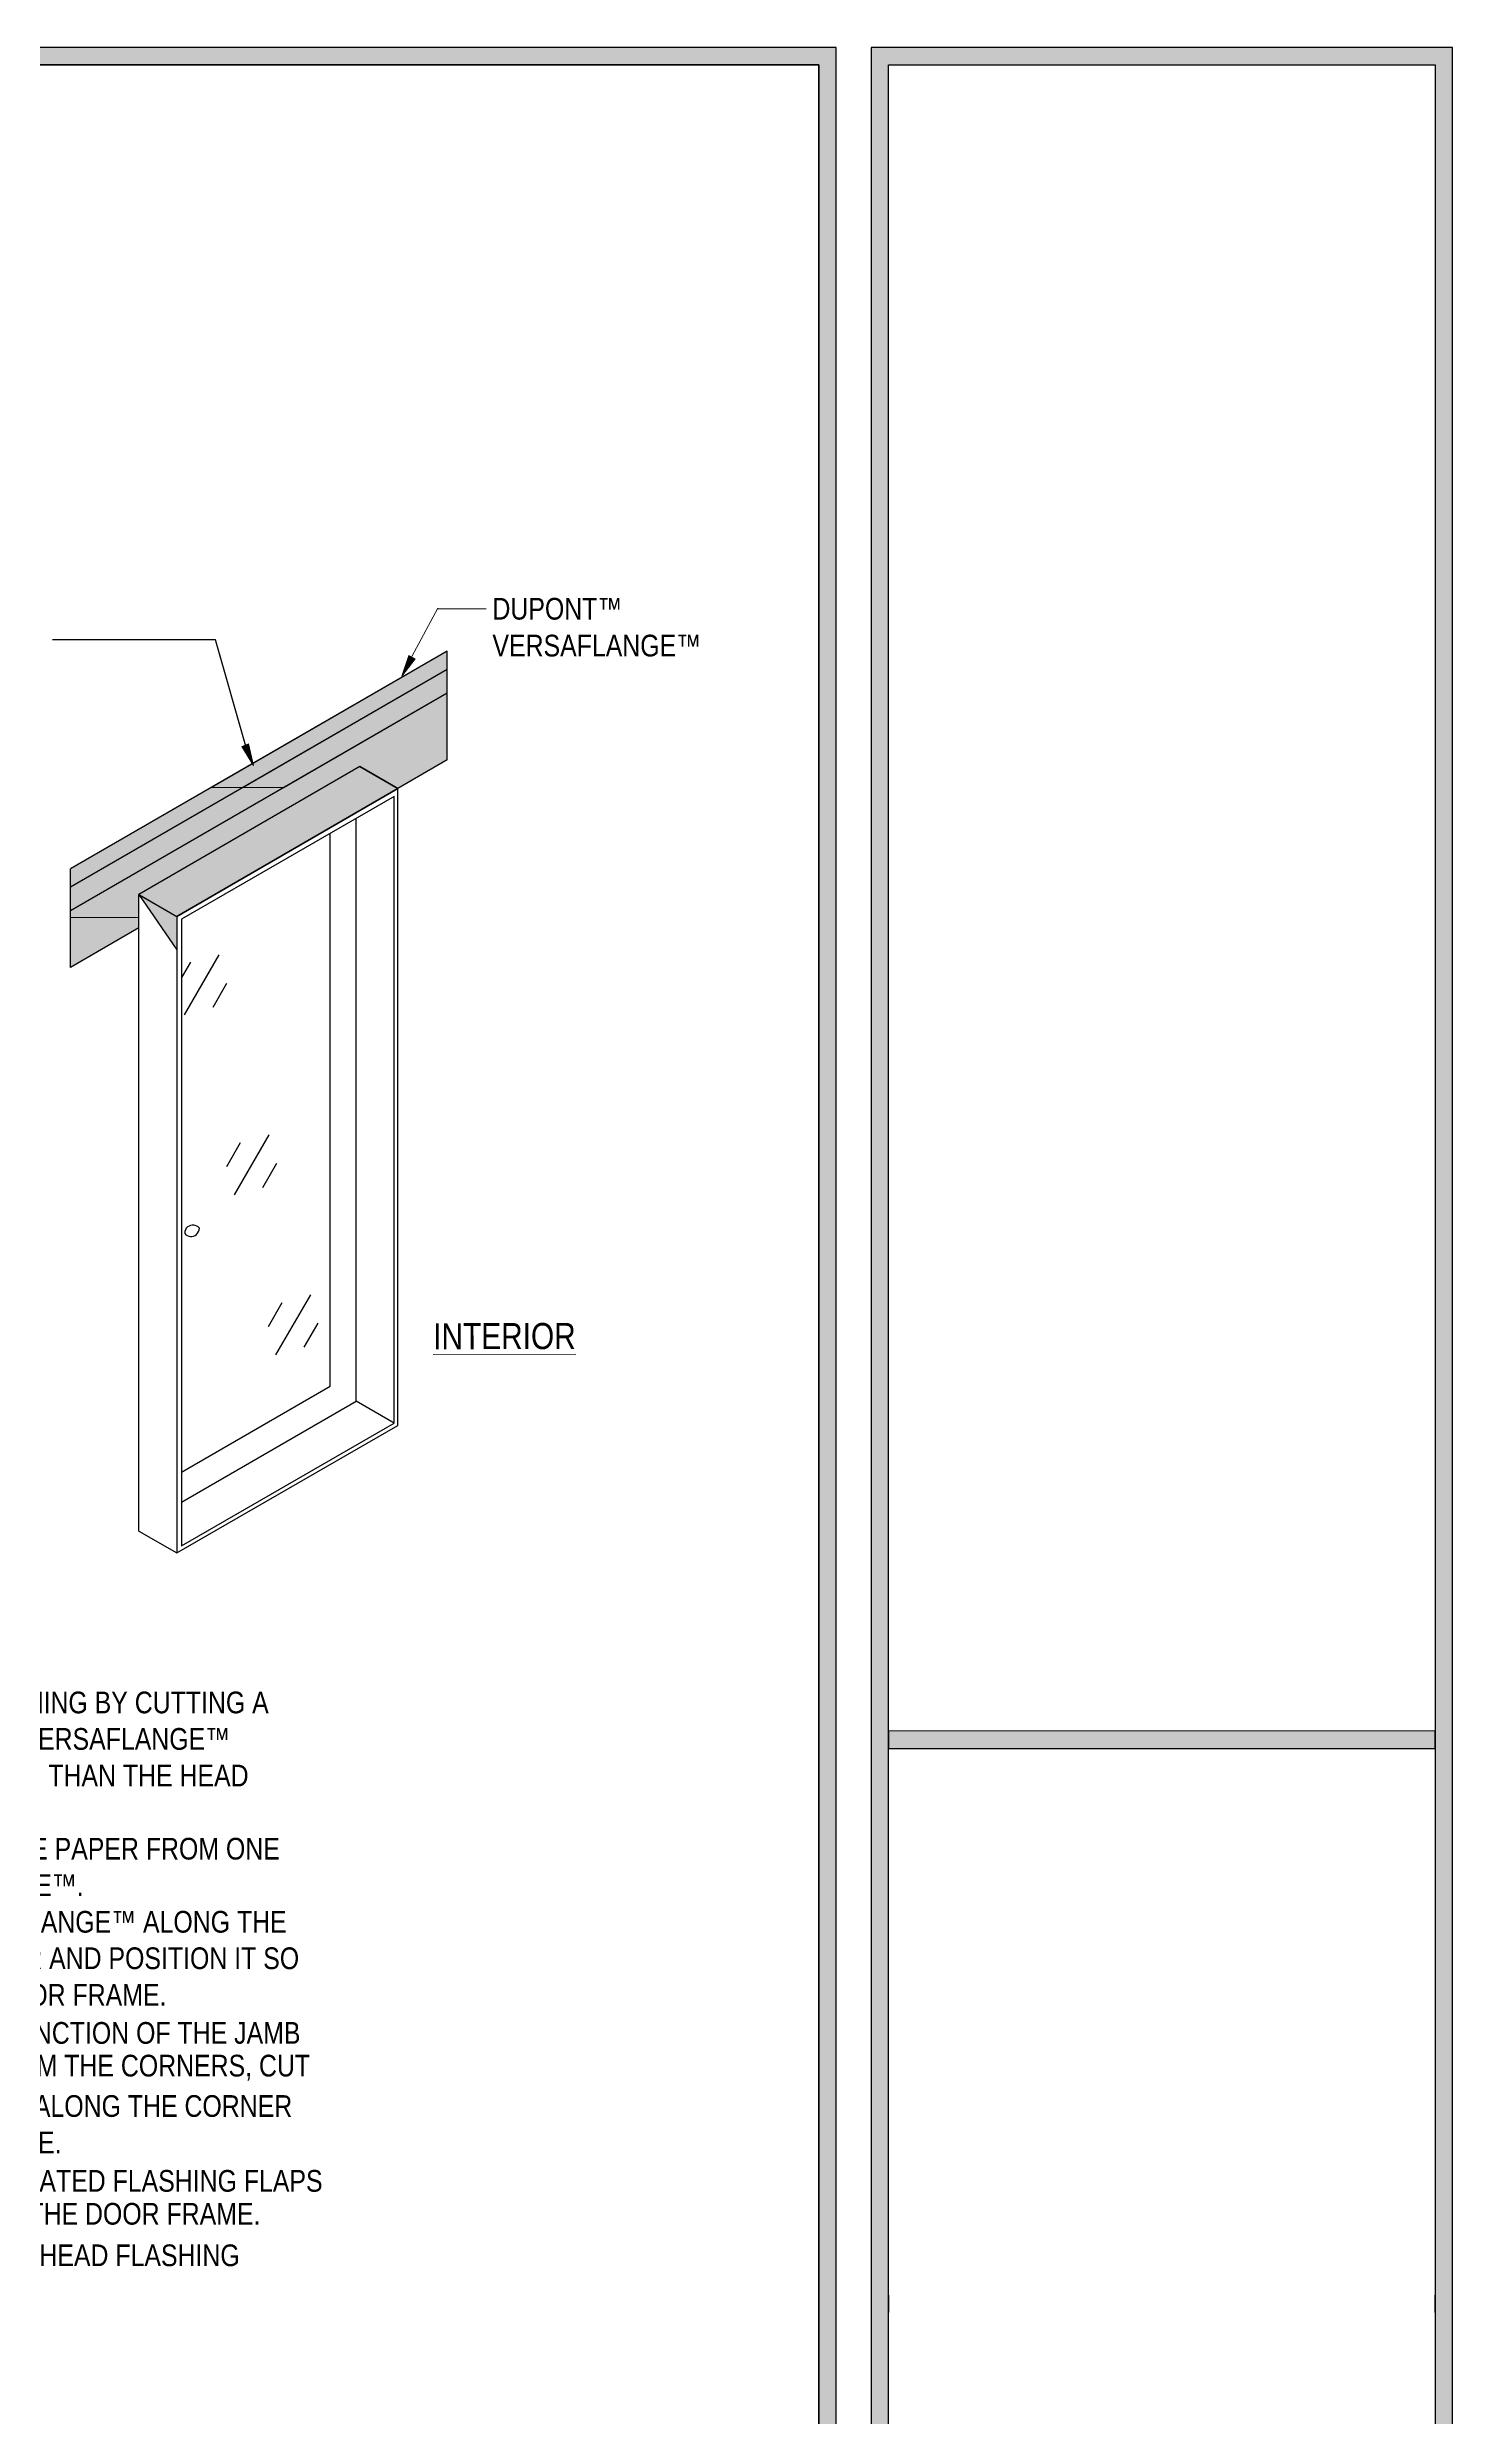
# Model space of a CAD drawing. Extents: x -1140 to 5605, y -816 to 1734.
# Drawn here: x 1407 to 2135, y 497 to 1725 of the extents above; entities that cross this region are included whole.
import ezdxf

# ---------------------------------------------------------------- set-up
doc = ezdxf.new("R2010")
doc.units = 0
doc.header["$MEASUREMENT"] = 0
doc.layers.get('0').update_dxf_attribs({"lineweight": 0})
for name, color, linetype, lineweight in [('.ATI-DETAIL', 7, 'Continuous', 0), ('.ATI-HATCH', 7, 'Continuous', 0), ('.ATI-TEXT', 7, 'Continuous', 0), ('G-ANNO-TTLB', 7, 'Continuous', 0), ('TYVEK', 7, 'Continuous', 0)]:
    doc.layers.add(name, color=color, linetype=linetype, lineweight=lineweight)

# ---------------------------------------------------------------- blocks, each defined once
blk = doc.blocks.new('Block_55')
at = {"layer": 'TYVEK', "color": 18, "lineweight": 25, "true_color": 0x000000}
blk.add_lwpolyline([(1509.8, 1361.9), (1493.8, 1418.2), (1409.2, 1418.2)], dxfattribs=at)
blk = doc.blocks.new('Block_300')
at = {"layer": '.ATI-TEXT', "char_height": 0.2, "attachment_point": 7}
for s, insert in [('\\C18;\\c0;\\FArial Narrow|b0|i0|c1;\\H11.249999;\\W1.000000;A.', (1224.9, 861.5)), ('\\C18;\\c0;\\FArial Narrow|b0|i0|c1;\\H11.249999;\\W1.000000;PREPARE HEAD FLASHING BY CUTTING A', (1258.6, 861.5)), ('\\C18;\\c0;\\FArial Narrow|b0|i0|c1;\\H11.249999;\\W1.000000;PIECE OF DUPONT™ VERSAFLANGE™', (1258.6, 842.6)), ('\\C18;\\c0;\\FArial Narrow|b0|i0|c1;\\H11.249999;\\W1.000000;AT  LEAST 12" LONGER THAN THE HEAD', (1258.6, 823.6)), ('\\C18;\\c0;\\FArial Narrow|b0|i0|c1;\\H11.249999;\\W1.000000;LENGTH.', (1258.6, 804.7)), ('\\C18;\\c0;\\FArial Narrow|b0|i0|c1;\\H11.249999;\\W1.000000;B.', (1224.9, 785.7)), ('\\C18;\\c0;\\FArial Narrow|b0|i0|c1;\\H11.249999;\\W1.000000;REMOVE THE RELEASE PAPER FROM ONE', (1258.6, 785.7)), ('\\C18;\\c0;\\FArial Narrow|b0|i0|c1;\\H11.249999;\\W1.000000;SIDE OF VERSAFLANGE™.', (1258.6, 766.8)), ('\\C18;\\c0;\\FArial Narrow|b0|i0|c1;\\H11.249999;\\W1.000000;C.', (1224.9, 747.8)), ('\\C18;\\c0;\\FArial Narrow|b0|i0|c1;\\H11.249999;\\W1.000000;CENTER THE VERSAFLANGE™ ALONG THE', (1258.6, 747.8)), ('\\C18;\\c0;\\FArial Narrow|b0|i0|c1;\\H11.249999;\\W1.000000;LENGTH OF THE DOOR AND POSITION IT SO', (1258.6, 728.9)), ('\\C18;\\c0;\\FArial Narrow|b0|i0|c1;\\H11.249999;\\W1.000000;IT CONTACTS THE DOOR FRAME.', (1258.6, 709.9)), ('\\C18;\\c0;\\FArial Narrow|b0|i0|c1;\\H11.249999;\\W1.000000;D.', (1224.9, 690.2)), ('\\C18;\\c0;\\FArial Narrow|b0|i0|c1;\\H11.249999;\\W1.000000;BEGINNING AT THE JUNCTION OF THE JAMB', (1258.6, 690.2)), ('\\C18;\\c0;\\FArial Narrow|b0|i0|c1;\\H11.249999;\\W1.000000;AND HEAD, AWAY FROM THE CORNERS, CUT', (1258.6, 671.3)), ('\\C18;\\c0;\\FArial Narrow|b0|i0|c1;\\H11.249999;\\W1.000000;THE VERSAFLANGE™ ALONG THE CORNER', (1258.6, 652.3)), ('\\C18;\\c0;\\FArial Narrow|b0|i0|c1;\\H11.249999;\\W1.000000;AT A 45 DEGREE ANGLE.', (1258.6, 633.4)), ('\\C18;\\c0;\\FArial Narrow|b0|i0|c1;\\H11.249999;\\W1.000000;E.', (1224.9, 613.5)), ('\\C18;\\c0;\\FArial Narrow|b0|i0|c1;\\H11.249999;\\W1.000000;FOLD THE NEWLY CREATED FLASHING FLAPS', (1258.6, 613.5)), ('\\C18;\\c0;\\FArial Narrow|b0|i0|c1;\\H11.249999;\\W1.000000;DOWN, PARALLEL TO THE DOOR FRAME.', (1258.6, 594.5)), ('\\C18;\\c0;\\FArial Narrow|b0|i0|c1;\\H11.249999;\\W1.000000;F.', (1224.9, 574.9)), ('\\C18;\\c0;\\FArial Narrow|b0|i0|c1;\\H11.249999;\\W1.000000;FOLD THE REMAINING HEAD FLASHING', (1258.6, 574.9)), ('\\C18;\\c0;\\FArial Narrow|b0|i0|c1;\\H11.249999;\\W1.000000;ONTO THE JAMB.', (1258.6, 555.9))]:
    blk.add_mtext(s, dxfattribs=dict(at, insert=insert))
blk = doc.blocks.new('Block_308')
at = {"layer": '.ATI-TEXT', "true_color": 0x000000, "transparency": 33554687}
h = blk.add_hatch(color=18, dxfattribs=at)
h.dxf.hatch_style = 2
h.paths.add_polyline_path([(1597.3, 1408.3), (1590.3, 1399.3), (1593.9, 1410.1)])
at = {"layer": '.ATI-TEXT', "color": 18, "lineweight": 0, "true_color": 0x000000}
for p, q in [((1595.6, 1409.6), (1609, 1434.5)), ((1609, 1434.2), (1634, 1434.2))]:
    blk.add_line(p, q, dxfattribs=at)
at = {"layer": '.ATI-TEXT'}
blk.add_lwpolyline([(1597.3, 1408.3), (1590.3, 1399.3), (1593.9, 1410.1), (1593.9, 1410.1)], close=True, dxfattribs=at)
at = {"layer": '.ATI-TEXT', "char_height": 0.2, "attachment_point": 7}
for s, insert in [('\\C18;\\c0;\\FArial Narrow|b0|i0|c1;\\H11.249999;\\W1.000000;DUPONT™', (1637.3, 1428.5)), ('\\C18;\\c0;\\FArial Narrow|b0|i0|c1;\\H11.249999;\\W1.000000;VERSAFLANGE™', (1637.3, 1409.4))]:
    blk.add_mtext(s, dxfattribs=dict(at, insert=insert))

msp = doc.modelspace()

# ---------------------------------------------------------------- hatches: boundary and pattern name
at = {"layer": '.ATI-HATCH', "true_color": 0x808080, "transparency": 33554687}
h = msp.add_hatch(color=8, dxfattribs=at)
edge = h.paths.add_edge_path()
edge.add_spline(control_points=[(1613.8, 1402.8), (1613.8, 1402.8), (1613.8, 1412.3), (1613.8, 1412.3), (1613.8, 1412.3), (1491.7, 1341.7), (1491.7, 1341.7), (1491.7, 1341.7), (1508.1, 1341.7), (1508.1, 1341.7), (1508.1, 1341.7), (1613.8, 1402.8), (1613.8, 1402.8)], knot_values=[0, 0, 0, 0, 1, 1, 1, 2, 2, 2, 3, 3, 3, 4, 4, 4, 4], degree=3, periodic=0)
edge = h.paths.add_edge_path()
edge.add_spline(control_points=[(1613.8, 1390.5), (1613.8, 1390.5), (1613.8, 1402.8), (1613.8, 1402.8), (1613.8, 1402.8), (1508.1, 1341.7), (1508.1, 1341.7), (1508.1, 1341.7), (1529.4, 1341.6), (1529.4, 1341.6), (1529.4, 1341.6), (1613.8, 1390.5), (1613.8, 1390.5)], knot_values=[0, 0, 0, 0, 1, 1, 1, 2, 2, 2, 3, 3, 3, 4, 4, 4, 4], degree=3, periodic=0)
edge.add_line((1613.8, 1390.5), (1613.8, 1390.5))
edge = h.paths.add_edge_path()
edge.add_spline(control_points=[(1508.1, 1341.7), (1508.1, 1341.7), (1491.7, 1341.7), (1491.7, 1341.7), (1491.7, 1341.7), (1418.6, 1299.4), (1418.6, 1299.4), (1418.6, 1299.4), (1418.6, 1289.9), (1418.6, 1289.9), (1418.6, 1289.9), (1508.1, 1341.7), (1508.1, 1341.7)], knot_values=[0, 0, 0, 0, 1, 1, 1, 2, 2, 2, 3, 3, 3, 4, 4, 4, 4], degree=3, periodic=0)
edge.add_line((1508.1, 1341.7), (1508.1, 1341.7))
edge = h.paths.add_edge_path()
edge.add_spline(control_points=[(1529.4, 1341.6), (1529.4, 1341.6), (1508.1, 1341.7), (1508.1, 1341.7), (1508.1, 1341.7), (1418.6, 1289.9), (1418.6, 1289.9), (1418.6, 1289.9), (1418.6, 1277.6), (1418.6, 1277.6), (1418.6, 1277.6), (1529.4, 1341.6), (1529.4, 1341.6)], knot_values=[0, 0, 0, 0, 1, 1, 1, 2, 2, 2, 3, 3, 3, 4, 4, 4, 4], degree=3, periodic=0)
edge.add_line((1529.4, 1341.6), (1529.4, 1341.6))
edge = h.paths.add_edge_path()
edge.add_spline(control_points=[(1454, 1268.8), (1454, 1268.8), (1454, 1274.3), (1454, 1274.3), (1454, 1274.3), (1418.6, 1274.3), (1418.6, 1274.3), (1418.6, 1274.3), (1418.6, 1248.3), (1418.6, 1248.3), (1418.6, 1248.3), (1454, 1268.8), (1454, 1268.8)], knot_values=[0, 0, 0, 0, 1, 1, 1, 2, 2, 2, 3, 3, 3, 4, 4, 4, 4], degree=3, periodic=0)
edge.add_line((1454, 1268.8), (1454, 1268.8))
edge = h.paths.add_edge_path()
edge.add_spline(control_points=[(1568.6, 1352.5), (1568.6, 1352.5), (1588.3, 1341.1), (1588.3, 1341.1), (1588.3, 1341.1), (1613.8, 1355.9), (1613.8, 1355.9), (1613.8, 1355.9), (1613.8, 1390.5), (1613.8, 1390.5), (1613.8, 1390.5), (1418.6, 1277.6), (1418.6, 1277.6), (1418.6, 1277.6), (1418.6, 1274.3), (1418.6, 1274.3), (1418.6, 1274.3), (1454, 1274.3), (1454, 1274.3), (1454, 1274.3), (1454, 1286.2), (1454, 1286.2), (1454, 1286.2), (1568.6, 1352.5), (1568.6, 1352.5)], knot_values=[0, 0, 0, 0, 1, 1, 1, 2, 2, 2, 3, 3, 3, 4, 4, 4, 5, 5, 5, 6, 6, 6, 7, 7, 7, 8, 8, 8, 8], degree=3, periodic=0)
edge.add_line((1568.6, 1352.5), (1568.6, 1352.5))
h = msp.add_hatch(color=8, dxfattribs=at)
edge = h.paths.add_edge_path()
edge.add_spline(control_points=[(1473.7, 1274.8), (1473.7, 1274.8), (1454, 1286.2), (1454, 1286.2), (1454, 1286.2), (1473.7, 1257.4), (1473.7, 1257.4), (1473.7, 1257.4), (1473.7, 1274.8), (1473.7, 1274.8)], knot_values=[0, 0, 0, 0, 1, 1, 1, 2, 2, 2, 3, 3, 3, 3], degree=3, periodic=0)
edge = h.paths.add_edge_path()
edge.add_spline(control_points=[(1588.3, 1341.1), (1588.3, 1341.1), (1568.6, 1352.5), (1568.6, 1352.5), (1568.6, 1352.5), (1454, 1286.2), (1454, 1286.2), (1454, 1286.2), (1473.7, 1274.8), (1473.7, 1274.8), (1473.7, 1274.8), (1588.3, 1341.1), (1588.3, 1341.1)], knot_values=[0, 0, 0, 0, 1, 1, 1, 2, 2, 2, 3, 3, 3, 4, 4, 4, 4], degree=3, periodic=0)
edge.add_line((1588.3, 1341.1), (1588.3, 1341.1))
at = {"layer": '.ATI-TEXT', "true_color": 0x000000, "transparency": 33554687}
h = msp.add_hatch(color=18, dxfattribs=at)
h.dxf.hatch_style = 2
h.paths.add_polyline_path([(1510.9, 1364.2), (1513.5, 1353.1), (1507.4, 1362.8)])
at = {"layer": 'G-ANNO-TTLB', "true_color": 0xff00ff, "transparency": 33554687}
h = msp.add_hatch(color=6, dxfattribs=at)
edge = h.paths.add_edge_path()
edge.add_spline(control_points=[(1815.4, -731.7), (1815.4, -731.7), (-1114.1, -731.7), (-1114.1, -731.7), (-1114.1, -731.7), (-1114.1, 1725.3), (-1114.1, 1725.3), (-1114.1, 1725.3), (1815.4, 1725.3), (1815.4, 1725.3), (1815.4, 1725.3), (1815.4, -731.7), (1815.4, -731.7)], knot_values=[0, 0, 0, 0, 1, 1, 1, 2, 2, 2, 3, 3, 3, 4, 4, 4, 4], degree=3, periodic=0)
edge = h.paths.add_edge_path()
edge.add_spline(control_points=[(-1105.1, 1716.3), (-1105.1, 1716.3), (-1105.1, -722.7), (-1105.1, -722.7), (-1105.1, -722.7), (1806.4, -722.7), (1806.4, -722.7), (1806.4, -722.7), (1806.4, 1716.3), (1806.4, 1716.3), (1806.4, 1716.3), (-1105.1, 1716.3), (-1105.1, 1716.3)], knot_values=[0, 0, 0, 0, 1, 1, 1, 2, 2, 2, 3, 3, 3, 4, 4, 4, 4], degree=3, periodic=0)
edge.add_line((-1105.1, 1716.3), (-1105.1, 1716.3))
h = msp.add_hatch(color=6, dxfattribs=at)
edge = h.paths.add_edge_path()
edge.add_spline(control_points=[(2134.9, 1725.3), (2134.9, 1725.3), (2134.9, -731.7), (2134.9, -731.7), (2134.9, -731.7), (1833.5, -731.7), (1833.5, -731.7), (1833.5, -731.7), (1833.5, 1725.3), (1833.5, 1725.3), (1833.5, 1725.3), (2134.9, 1725.3), (2134.9, 1725.3)], knot_values=[0, 0, 0, 0, 1, 1, 1, 2, 2, 2, 3, 3, 3, 4, 4, 4, 4], degree=3, periodic=0)
edge = h.paths.add_edge_path()
edge.add_spline(control_points=[(2125.9, 1716.3), (2125.9, 1716.3), (1842.5, 1716.3), (1842.5, 1716.3), (1842.5, 1716.3), (1842.5, -722.7), (1842.5, -722.7), (1842.5, -722.7), (2125.9, -722.7), (2125.9, -722.7), (2125.9, -722.7), (2125.9, 1716.3), (2125.9, 1716.3)], knot_values=[0, 0, 0, 0, 1, 1, 1, 2, 2, 2, 3, 3, 3, 4, 4, 4, 4], degree=3, periodic=0)
edge.add_line((2125.9, 1716.3), (2125.9, 1716.3))
msp.add_hatch(color=6, dxfattribs=at).paths.add_polyline_path([(2125.9, 843.5), (1842.5, 843.5), (1842.5, 852.5), (2125.9, 852.5)])

# ---------------------------------------------------------------- linework, layer by layer
at = {"layer": '.ATI-DETAIL', "color": 251, "lineweight": 25, "true_color": 0x5b5b5b}
for p, q in [((1477.7, 1223.8), (1495.7, 1254.9)), ((1476.2, 1242.8), (1481, 1251)), ((1492.5, 1227.8), (1499.7, 1240.2)), ((1499.6, 1145.1), (1506.8, 1157.6)), ((1503.6, 1130.4), (1521.6, 1161.5)), ((1518.3, 1134.3), (1525.5, 1146.8)), ((1521.2, 1062.2), (1528.4, 1074.7)), ((1525.1, 1047.5), (1543.1, 1078.6)), ((1539.8, 1051.4), (1547, 1063.9))]:
    msp.add_line(p, q, dxfattribs=at)
at = {"layer": '.ATI-HATCH'}
for points, knots in [([(1613.8, 1402.8), (1613.8, 1402.8), (1613.8, 1412.3), (1613.8, 1412.3), (1613.8, 1412.3), (1491.7, 1341.7), (1491.7, 1341.7), (1491.7, 1341.7), (1508.1, 1341.7), (1508.1, 1341.7), (1508.1, 1341.7), (1613.8, 1402.8), (1613.8, 1402.8)], [0, 0, 0, 0, 1, 1, 1, 2, 2, 2, 3, 3, 3, 4, 4, 4, 4]), ([(1613.8, 1390.5), (1613.8, 1390.5), (1613.8, 1402.8), (1613.8, 1402.8), (1613.8, 1402.8), (1508.1, 1341.7), (1508.1, 1341.7), (1508.1, 1341.7), (1529.4, 1341.6), (1529.4, 1341.6), (1529.4, 1341.6), (1613.8, 1390.5), (1613.8, 1390.5)], [0, 0, 0, 0, 1, 1, 1, 2, 2, 2, 3, 3, 3, 4, 4, 4, 4]), ([(1568.6, 1352.5), (1568.6, 1352.5), (1588.3, 1341.1), (1588.3, 1341.1), (1588.3, 1341.1), (1613.8, 1355.9), (1613.8, 1355.9), (1613.8, 1355.9), (1613.8, 1390.5), (1613.8, 1390.5), (1613.8, 1390.5), (1418.6, 1277.6), (1418.6, 1277.6), (1418.6, 1277.6), (1418.6, 1274.3), (1418.6, 1274.3), (1418.6, 1274.3), (1454, 1274.3), (1454, 1274.3), (1454, 1274.3), (1454, 1286.2), (1454, 1286.2), (1454, 1286.2), (1568.6, 1352.5), (1568.6, 1352.5)], [0, 0, 0, 0, 1, 1, 1, 2, 2, 2, 3, 3, 3, 4, 4, 4, 5, 5, 5, 6, 6, 6, 7, 7, 7, 8, 8, 8, 8]), ([(1588.3, 1341.1), (1588.3, 1341.1), (1568.6, 1352.5), (1568.6, 1352.5), (1568.6, 1352.5), (1454, 1286.2), (1454, 1286.2), (1454, 1286.2), (1473.7, 1274.8), (1473.7, 1274.8), (1473.7, 1274.8), (1588.3, 1341.1), (1588.3, 1341.1)], [0, 0, 0, 0, 1, 1, 1, 2, 2, 2, 3, 3, 3, 4, 4, 4, 4]), ([(1508.1, 1341.7), (1508.1, 1341.7), (1491.7, 1341.7), (1491.7, 1341.7), (1491.7, 1341.7), (1418.6, 1299.4), (1418.6, 1299.4), (1418.6, 1299.4), (1418.6, 1289.9), (1418.6, 1289.9), (1418.6, 1289.9), (1508.1, 1341.7), (1508.1, 1341.7)], [0, 0, 0, 0, 1, 1, 1, 2, 2, 2, 3, 3, 3, 4, 4, 4, 4]), ([(1529.4, 1341.6), (1529.4, 1341.6), (1508.1, 1341.7), (1508.1, 1341.7), (1508.1, 1341.7), (1418.6, 1289.9), (1418.6, 1289.9), (1418.6, 1289.9), (1418.6, 1277.6), (1418.6, 1277.6), (1418.6, 1277.6), (1529.4, 1341.6), (1529.4, 1341.6)], [0, 0, 0, 0, 1, 1, 1, 2, 2, 2, 3, 3, 3, 4, 4, 4, 4]), ([(1473.7, 1274.8), (1473.7, 1274.8), (1454, 1286.2), (1454, 1286.2), (1454, 1286.2), (1473.7, 1257.4), (1473.7, 1257.4), (1473.7, 1257.4), (1473.7, 1274.8), (1473.7, 1274.8)], [0, 0, 0, 0, 1, 1, 1, 2, 2, 2, 3, 3, 3, 3]), ([(1454, 1268.8), (1454, 1268.8), (1454, 1274.3), (1454, 1274.3), (1454, 1274.3), (1418.6, 1274.3), (1418.6, 1274.3), (1418.6, 1274.3), (1418.6, 1248.3), (1418.6, 1248.3), (1418.6, 1248.3), (1454, 1268.8), (1454, 1268.8)], [0, 0, 0, 0, 1, 1, 1, 2, 2, 2, 3, 3, 3, 4, 4, 4, 4])]:
    msp.add_open_spline(points, degree=3, knots=knots, dxfattribs=at)
at = {"layer": '.ATI-TEXT'}
msp.add_lwpolyline([(1510.9, 1364.2), (1513.5, 1353.1), (1507.4, 1362.8), (1507.4, 1362.8)], close=True, dxfattribs=at)
at = {"color": 18, "lineweight": 0, "true_color": 0x000000}
msp.add_lwpolyline([(-1105.1, -722.7), (-1105.1, 1716.3), (1806.4, 1716.3), (1806.4, -722.7)], close=True, dxfattribs=at)
at = {"layer": 'G-ANNO-TTLB', "color": 6, "lineweight": 30, "true_color": 0xff00ff}
for p, q in [((1815.4, 1725.3), (-1114.1, 1725.3)), ((1815.4, -731.7), (1815.4, 1725.3)), ((2134.9, 1725.3), (1833.5, 1725.3)), ((1833.5, 1725.3), (1833.5, -731.7)), ((2134.9, -731.7), (2134.9, 1725.3)), ((1806.4, 1716.3), (-1105.1, 1716.3)), ((-1105.1, 1716.3), (1806.4, 1716.3)), ((1806.4, -722.7), (1806.4, 1716.3)), ((1806.4, 1716.3), (1806.4, -722.7)), ((1842.5, -722.7), (1842.5, 1716.3)), ((1842.5, 1716.3), (2125.9, 1716.3)), ((2125.9, 1716.3), (2125.9, -722.7)), ((1842.5, 852.5), (1842.5, 843.5)), ((2125.9, 843.5), (2125.9, 852.5)), ((1842.5, 843.5), (2125.9, 843.5)), ((1842.5, 560), (1842.5, 551)), ((2125.9, 551), (2125.9, 560))]:
    msp.add_line(p, q, dxfattribs=at)
at = {"layer": 'G-ANNO-TTLB'}
msp.add_lwpolyline([(2125.9, 843.5), (1842.5, 843.5), (1842.5, 852.5), (2125.9, 852.5)], close=True, dxfattribs=at)
for points in [[(1815.4, -731.7), (1815.4, -731.7), (-1114.1, -731.7), (-1114.1, -731.7), (-1114.1, -731.7), (-1114.1, 1725.3), (-1114.1, 1725.3), (-1114.1, 1725.3), (1815.4, 1725.3), (1815.4, 1725.3), (1815.4, 1725.3), (1815.4, -731.7), (1815.4, -731.7)], [(2134.9, 1725.3), (2134.9, 1725.3), (2134.9, -731.7), (2134.9, -731.7), (2134.9, -731.7), (1833.5, -731.7), (1833.5, -731.7), (1833.5, -731.7), (1833.5, 1725.3), (1833.5, 1725.3), (1833.5, 1725.3), (2134.9, 1725.3), (2134.9, 1725.3)], [(-1105.1, 1716.3), (-1105.1, 1716.3), (-1105.1, -722.7), (-1105.1, -722.7), (-1105.1, -722.7), (1806.4, -722.7), (1806.4, -722.7), (1806.4, -722.7), (1806.4, 1716.3), (1806.4, 1716.3), (1806.4, 1716.3), (-1105.1, 1716.3), (-1105.1, 1716.3)], [(2125.9, 1716.3), (2125.9, 1716.3), (1842.5, 1716.3), (1842.5, 1716.3), (1842.5, 1716.3), (1842.5, -722.7), (1842.5, -722.7), (1842.5, -722.7), (2125.9, -722.7), (2125.9, -722.7), (2125.9, -722.7), (2125.9, 1716.3), (2125.9, 1716.3)]]:
    msp.add_open_spline(points, degree=3, knots=[0, 0, 0, 0, 1, 1, 1, 2, 2, 2, 3, 3, 3, 4, 4, 4, 4], dxfattribs=at)
at = {"layer": 'TYVEK', "color": 1, "lineweight": 25, "true_color": 0xff0000}
for p, q in [((1613.8, 1412.3), (1418.6, 1299.4)), ((1613.8, 1402.8), (1418.6, 1289.9)), ((1613.8, 1355.9), (1613.8, 1412.3)), ((1613.8, 1390.5), (1418.6, 1277.6)), ((1613.8, 1355.9), (1588.3, 1341.1)), ((1418.6, 1248.3), (1418.6, 1299.4)), ((1454, 1286.2), (1473.7, 1257.4)), ((1454, 1268.8), (1418.6, 1248.3))]:
    msp.add_line(p, q, dxfattribs=at)
at = {"layer": 'TYVEK', "color": 3, "lineweight": 25, "true_color": 0x00ff00}
for p, q in [((1568.6, 1352.5), (1454, 1286.2)), ((1568.6, 1352.5), (1454, 1286.2)), ((1568.6, 1352.5), (1588.3, 1341.1)), ((1568.6, 1352.5), (1588.3, 1341.1)), ((1454, 956.1), (1454, 1286.2)), ((1454.3, 1286), (1473.7, 1274.8)), ((1454.3, 1286), (1473.7, 1274.8)), ((1586.3, 1012), (1566.7, 1023.4)), ((1454, 956.1), (1473.7, 944.8))]:
    msp.add_line(p, q, dxfattribs=at)
at = {"layer": 'TYVEK', "color": 1, "lineweight": 25, "true_color": 0xff0000}
msp.add_lwpolyline([(1454, 1286.2), (1473.7, 1274.8), (1588.3, 1341.1), (1568.6, 1352.5)], close=True, dxfattribs=at)
at = {"layer": 'TYVEK', "color": 3, "lineweight": 25, "true_color": 0x00ff00}
for points in [[(1588.3, 1010.9), (1588.3, 1341.1), (1473.7, 1274.8), (1473.7, 944.8)], [(1586.3, 1012), (1586.3, 1337), (1476.2, 1273.3), (1476.2, 948.5)]]:
    msp.add_lwpolyline(points, close=True, dxfattribs=at)
for points in [[(1476.2, 971.2), (1566.7, 1023.4), (1566.7, 1325.7)], [(1476.2, 986.7), (1553.2, 1031.2), (1553.2, 1317.9)]]:
    msp.add_lwpolyline(points, dxfattribs=at)
for points in [[(1485.4, 1113.2), (1483.9, 1115), (1481.2, 1115.3), (1479.3, 1113.8), (1478.3, 1113), (1477.7, 1111.7), (1477.8, 1110.4)], [(1477.8, 1110.4), (1479.3, 1108.6), (1482.1, 1108.4), (1483.9, 1109.9), (1484.8, 1110.8), (1485.4, 1112), (1485.4, 1113.2)], [(1477.8, 1110.4), (1479.3, 1108.6), (1482.1, 1108.4), (1483.9, 1109.9), (1484.8, 1110.8), (1485.4, 1112), (1485.4, 1113.2)]]:
    msp.add_open_spline(points, degree=3, knots=[0, 0, 0, 0, 1, 1, 1, 2, 2, 2, 2], dxfattribs=at)

# ---------------------------------------------------------------- block references
at = {"layer": '.ATI-TEXT'}
for name in ['Block_308', 'Block_300']:
    msp.add_blockref(name, (0, 0), dxfattribs=at)
at = {"layer": 'TYVEK'}
msp.add_blockref('Block_55', (0, 0), dxfattribs=at)

# ---------------------------------------------------------------- texts
at = {"layer": '.ATI-TEXT', "insert": (1606.6, 1050.2), "char_height": 0.2, "attachment_point": 7, "rotation": 0.1123}
msp.add_mtext('\\L\\C18;\\c0;\\FArial Narrow|b0|i0|c1;\\H13.500029;\\W1.000002;INTERIOR\\l', dxfattribs=at)

doc.saveas('drawing.dxf')
